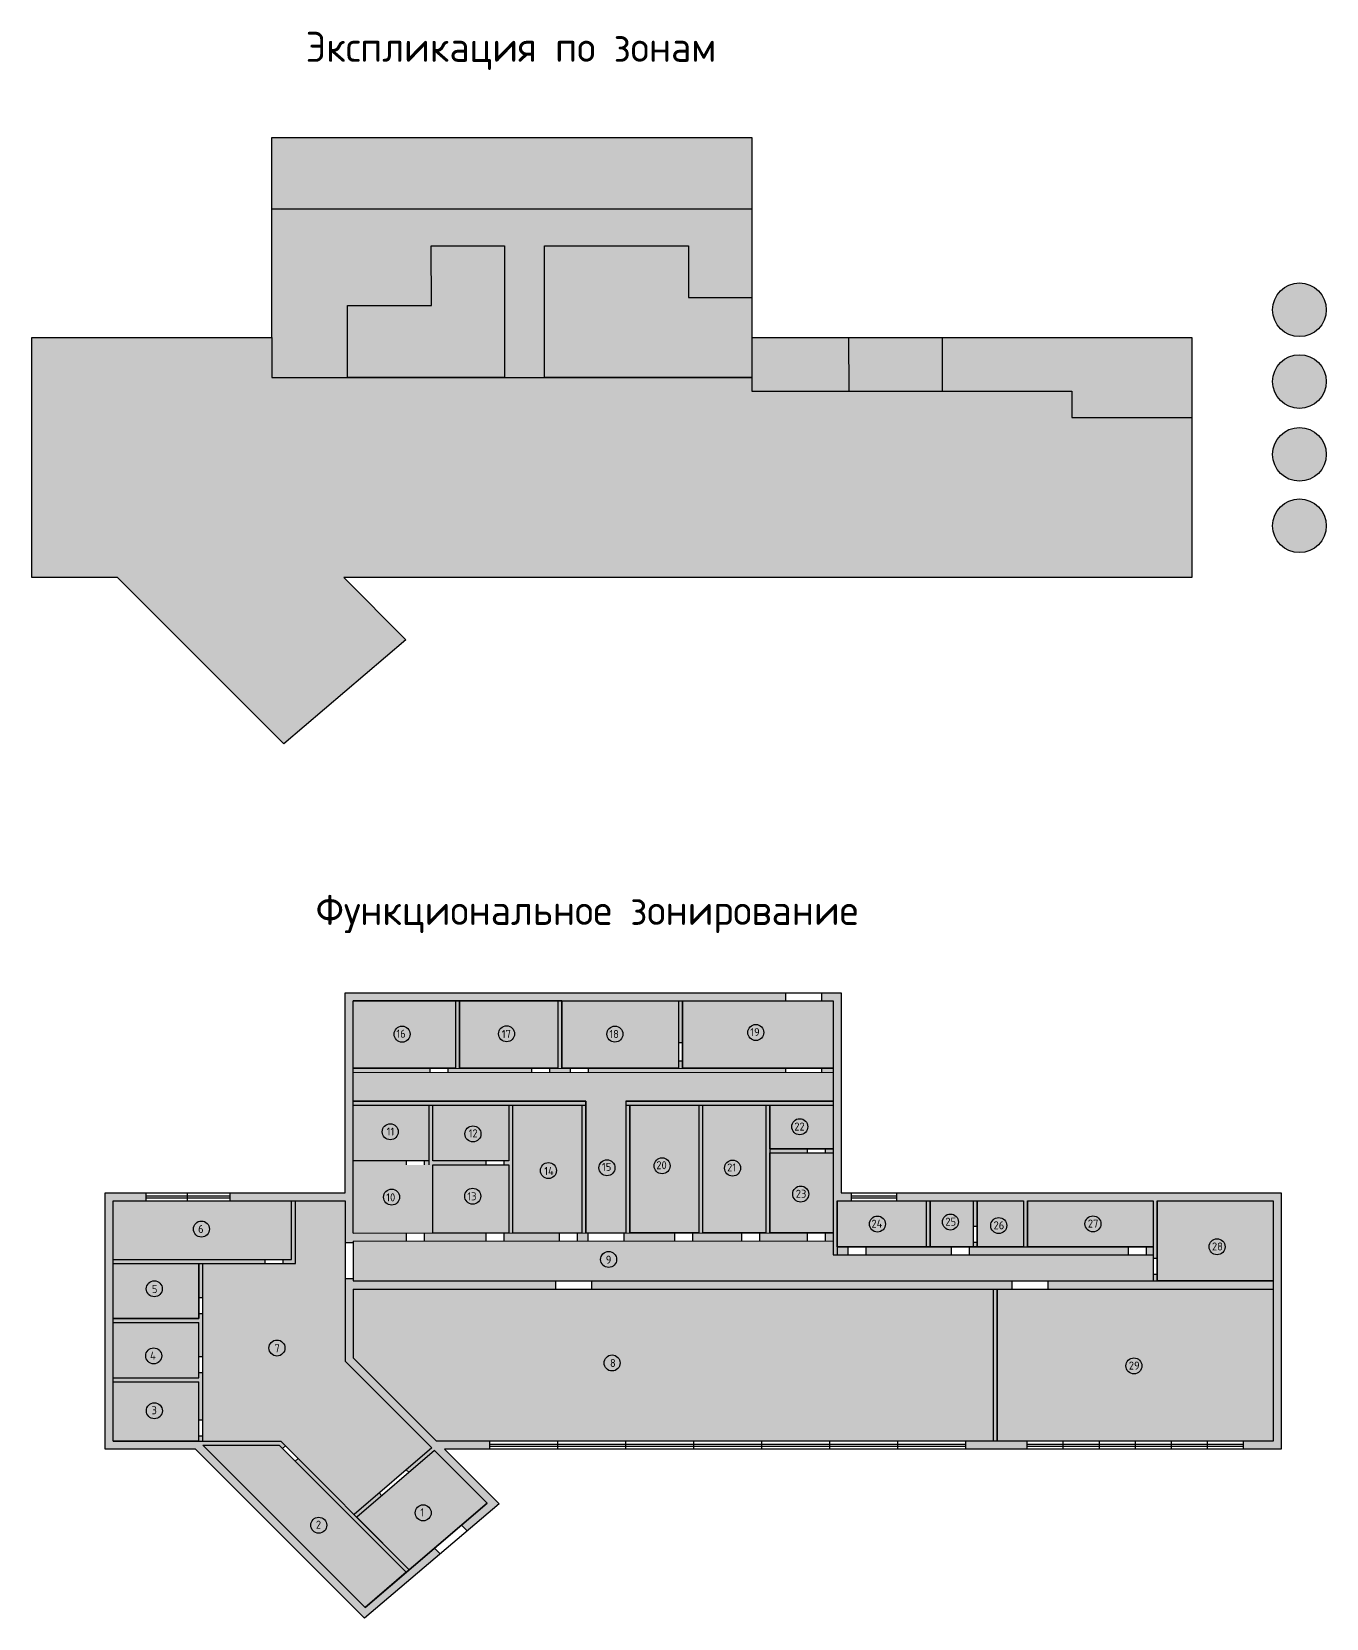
# Model space of a CAD drawing. Header units: millimetres. Extents: x 1 to 862718, y -200795 to 126771.
# Drawn here: x 597166 to 661886, y -22353 to 56956 of the extents above; entities that cross this region are included whole.
import ezdxf

# ---------------------------------------------------------------- set-up
doc = ezdxf.new("R2010")
doc.units = ezdxf.units.MM
doc.header["$MEASUREMENT"] = 0
doc.styles.get("Standard").update_dxf_attribs({"font": 'GOST Common.ttf'})

msp = doc.modelspace()

# ---------------------------------------------------------------- hatches: boundary and pattern name
at = {"true_color": 0xddbad0}
h = msp.add_hatch(color=254, dxfattribs=at)
h.dxf.hatch_style = 1
h.paths.add_polyline_path([(633165.5, 51669.5), (609165.5, 51669.5), (609165.5, 48103.5), (633166.1, 48107.2)])
at = {"true_color": 0xfecc66}
h = msp.add_hatch(color=31, dxfattribs=at)
h.dxf.hatch_style = 1
h.paths.add_polyline_path([(622798.3, 46251.1), (630005.9, 46251.1), (630006.3, 43677.5), (633166.7, 43677.5), (633166.1, 48107.2), (609165.5, 48103.5), (609165.5, 39665.5), (622799.4, 39665.5)])
h.paths.add_polyline_path([(620798, 39667.9), (612955, 39666.1), (612955, 43269.6), (617143.7, 43268.4), (617143.2, 46253.4), (620798, 46255.2)], flags=16)
at = {"true_color": 0xddbad0}
h = msp.add_hatch(color=254, dxfattribs=at)
h.dxf.hatch_style = 1
h.paths.add_polyline_path([(620798, 46255.2), (617143.4, 46253.4), (617143.4, 43269), (617143.7, 43268.4), (617143.7, 43269), (612955, 43269), (612955, 39666.1), (620798, 39667.9)])
h = msp.add_hatch(color=254, dxfattribs=at)
h.dxf.hatch_style = 1
h.paths.add_polyline_path([(622799.4, 39665.5), (633166.4, 39665.5), (633166.4, 43677.5), (630006.3, 43677.5), (630005.9, 46251.1), (622798.3, 46251.1)])
at = {"true_color": 0xd4e480}
h = msp.add_hatch(color=61, dxfattribs=at)
h.dxf.hatch_style = 1
h.paths.add_polyline_path([(661885.8, 43056, 1), (659202.2, 43056, 1)])
h = msp.add_hatch(color=61, dxfattribs=at)
h.dxf.hatch_style = 1
h.paths.add_polyline_path([(655165.5, 37675.5), (649165.5, 37675.5), (649165.5, 38983.2), (642874, 38983.2), (633167.1, 38983.2), (633167.1, 39665.5), (622799.4, 39663.9), (609165.4, 39665.5), (609165.4, 41669.5), (597165.5, 41669.5), (597165.5, 29669.5), (601449.8, 29669.5), (609765.4, 21353.9), (615871.2, 26561.8), (612763.5, 29669.5), (655165.5, 29669.5)])
at = {"true_color": 0xfecc66}
h = msp.add_hatch(color=31, dxfattribs=at)
h.dxf.hatch_style = 1
h.paths.add_polyline_path([(633167.1, 38983.2), (638025, 38983.2), (638024.6, 41673.9), (633167.1, 41673.2)])
at = {"true_color": 0x7aafdf}
h = msp.add_hatch(color=143, dxfattribs=at)
h.dxf.hatch_style = 1
h.paths.add_polyline_path([(642677.6, 41674.6), (638024.6, 41673.9), (638025, 38983.2), (642677.6, 38983.2)])
at = {"true_color": 0xfecc66}
h = msp.add_hatch(color=31, dxfattribs=at)
h.dxf.hatch_style = 1
h.paths.add_polyline_path([(649166.4, 38983.2), (649166.4, 37675.5), (655165.5, 37675.5), (655165.5, 41676.4), (642677.6, 41674.6), (642677.6, 38983.2)])
h = msp.add_hatch(color=31, dxfattribs=at)
h.dxf.hatch_style = 1
h.paths.add_polyline_path([(659202.2, 39468, 1), (661885.8, 39468, 1)])
at = {"true_color": 0xddbad0}
h = msp.add_hatch(color=254, dxfattribs=at)
h.dxf.hatch_style = 1
h.paths.add_polyline_path([(659202.2, 35829, 1), (661885.8, 35829, 1)])
at = {"true_color": 0x7aafdf}
h = msp.add_hatch(color=143, dxfattribs=at)
h.dxf.hatch_style = 1
h.paths.add_polyline_path([(661885.8, 32260, 1), (659202.2, 32260, 1)])
at = {"true_color": 0x636466}
h = msp.add_hatch(color=251, dxfattribs=at)
h.dxf.hatch_style = 1
h.paths.add_polyline_path([(659632, -1086.6), (640395, -1089.3), (640395, -1489.3), (659232, -1486.6), (659232, -13493.5), (657723.5, -13493.5), (657723.5, -13893.5), (659632, -13893.5)])
h.paths.add_polyline_path([(659232, -5493.5), (647972.5, -5493.5), (647972.5, -5893.5), (659232, -5893.5)], flags=17)
h.paths.add_polyline_path([(653432, -1487.5), (653232, -1487.5), (653232, -4357.5), (653432, -4357.5)], flags=17)
h.paths.add_polyline_path([(653232, -3780), (652883.5, -3780), (652883.5, -4180), (653232, -4180)], flags=17)
h.paths.add_polyline_path([(653432, -5157.5), (653232, -5157.5), (653232, -5493.5), (653432, -5493.5)], flags=17)
h.paths.add_polyline_path([(602863.5, -1093.5), (600832, -1093.5), (600832, -13893.5), (605350.6, -13893.5), (613810.3, -22353.2), (617578.4, -19139.3), (617294.6, -18855.6), (613831.9, -21809.1), (605716.3, -13693.5), (609529, -13693.5), (609706.2, -13870.8), (609847.7, -13729.3), (609611.8, -13493.5), (605516.3, -13493.5), (605516.3, -13493.5), (601232, -13493.5), (601232, -1493.5), (602863.5, -1493.5)])
h.paths.add_polyline_path([(613419.4, -17301.1), (610484.1, -14365.7), (610342.6, -14507.2), (615889.5, -20054), (616042.2, -19923.8)], flags=17)
h.paths.add_polyline_path([(617309.4, -13972.9), (617167.5, -13831.1), (615888.2, -14925.9), (616029.9, -15067.6)], flags=17)
h.paths.add_polyline_path([(614670.1, -16231), (614528.6, -16089.6), (613278.1, -17159.8), (613419.4, -17301.1)], flags=17)
h.paths.add_polyline_path([(617795.7, -13893.5), (620051, -13893.5), (620051, -13493.5), (617395.7, -13493.5), (613232, -9329.8), (613232, -5893.5), (623347.4, -5893.5), (623347.4, -5493.5), (613232, -5493.5), (613232, -5383.5), (612832, -5383.5), (612832, -9495.5), (619937.7, -16601.2), (618656.4, -17694.1), (618940.1, -17977.8), (620526.7, -16624.5)])
h.paths.add_polyline_path([(646172.5, -5493.5), (645189, -5493.5), (629455.6, -5493.5), (625147.4, -5493.5), (625147.4, -5893.5), (646172.5, -5893.5)])
h.paths.add_polyline_path([(645432, -5893.5), (645232, -5893.5), (645232, -13493.5), (645432, -13493.5)], flags=17)
h.paths.add_polyline_path([(646940.5, -1488.4), (646740.5, -1488.4), (646740.5, -3780), (646940.5, -3780)], flags=16)
h.paths.add_polyline_path([(637433.6, -1489.7), (637233.6, -1489.8), (637233.6, -4180), (637433.6, -4180)])
h.paths.add_polyline_path([(637971, -3780), (637433.6, -3780), (637433.6, -4180), (637971, -4180)])
h.paths.add_polyline_path([(646923.5, -13493.5), (643851, -13493.5), (643851, -13893.5), (646923.5, -13893.5)], flags=0)
h.paths.add_polyline_path([(605716.3, -7112.5), (605516.3, -7112.5), (605516.3, -7375), (601232, -7375), (601232, -7575), (605516.3, -7575), (605516.3, -9271.5), (605716.3, -9271.5)], flags=17)
h.paths.add_polyline_path([(605716.3, -10071.5), (605516.3, -10071.5), (605516.3, -10334), (601232, -10334), (601232, -10534), (605516.3, -10534), (605516.3, -12431), (605716.3, -12431)], flags=17)
h.paths.add_polyline_path([(605716.3, -4616), (605516.3, -4616), (605516.3, -6312.5), (605716.3, -6312.5)], flags=17)
h.paths.add_polyline_path([(608829, -4416), (601232, -4416), (601232, -4616), (605516.3, -4616), (605716.3, -4616), (608829, -4616)], flags=17)
h.paths.add_polyline_path([(610344.5, -1493.5), (610144.5, -1493.5), (610144.5, -4416), (609729, -4416), (609729, -4616), (610344.5, -4616)], flags=17)
h.paths.add_polyline_path([(605716.3, -13231), (605516.3, -13231), (605516.3, -13493.5), (605716.3, -13493.5)], flags=17)
h.paths.add_polyline_path([(619882.6, -3097.1), (617220.9, -3097.1), (616793.5, -3097.1), (616793.6, -3496.5), (619882.6, -3496)], flags=17)
h.paths.add_polyline_path([(623538, -3095.5), (621009.9, -3095.9), (621009.9, -3097.1), (620782.6, -3097.1), (620782.6, -3495.9), (623538.1, -3495.5)], flags=17)
h.paths.add_polyline_path([(624969, -3095.3), (624438, -3095.3), (624438.1, -3495.3), (624969.1, -3495.3)], flags=17)
h.paths.add_polyline_path([(624864, 3492), (613232, 3490.2), (613232, 3290.2), (617020.9, 3290.2), (624864, 3292)], flags=17)
h.paths.add_polyline_path([(624864, 3292), (624665, 3291.9), (624665, -3095.3), (624865, -3095.3)], flags=17)
h.paths.add_polyline_path([(627066.5, 3292.3), (626865.5, 3292.3), (626866.5, -3095), (627066.5, -3094.9)], flags=17)
h.paths.add_polyline_path([(637232.8, 3493.9), (626865.5, 3492.3), (626865.5, 3292.3), (627066.5, 3292.3), (637232.8, 3293.9)], flags=17)
h.paths.add_polyline_path([(630722.1, 3292.9), (630523, 3292.9), (630523, -3094.4), (630723, -3094.4)], flags=17)
h.paths.add_polyline_path([(634073, 3293.4), (633873, 3293.4), (633874, -3093.9), (634074, -3093.8)], flags=17)
h.paths.add_polyline_path([(635938.5, 1119), (634073.3, 1118.7), (634073.4, 918.6), (635938.6, 918.9)], flags=17)
h.paths.add_polyline_path([(637233.2, 1119.2), (636838.5, 1119.1), (636838.6, 919.1), (637233.2, 919.1)], flags=17)
h.paths.add_polyline_path([(637233.6, -3093.3), (636839.1, -3093.4), (636839.2, -3493.4), (637233.6, -3493.3)], flags=17)
h.paths.add_polyline_path([(635939.1, -3093.5), (633546.5, -3093.9), (633546.5, -3493.9), (635939.2, -3493.5)], flags=17)
h.paths.add_polyline_path([(632646.5, -3094.1), (630202.5, -3094.4), (630202.6, -3494.4), (632646.5, -3494.1)], flags=17)
h.paths.add_polyline_path([(629302.5, -3094.6), (626769, -3095), (626769.1, -3495), (629302.6, -3494.6)], flags=17)
h.paths.add_polyline_path([(617220.9, 306.4), (619882, 306.4), (619882, 506.4), (617220.9, 506.4), (617220.9, 3290.2), (617020.9, 3290.2), (617020.9, 506.4), (617020.9, 306.4), (617020.9, -3096.5), (617220.9, -3096.5)], flags=17)
h.paths.add_polyline_path([(621209.9, 3291.1), (621009.9, 3291.1), (621009.9, 506.4), (620782, 506.4), (620782, 306.4), (621009.9, 306.4), (621009.9, -3095.9), (621209.9, -3095.8)], flags=17)
h.paths.add_polyline_path([(617020.9, 506.4), (616792.9, 506.4), (616793, 306.4), (617020.9, 306.4)], flags=17)
h.paths.add_polyline_path([(615892.9, 506.4), (613231.9, 506.4), (613231.9, 306.4), (615893, 306.4)], flags=17)
h.paths.add_polyline_path([(617066, 5137.7), (613232, 5137.2), (613232, 4937.2), (617066, 4937.8)], flags=17)
h.paths.add_polyline_path([(622153, 5138.4), (617966, 5137.8), (617966, 4937.9), (622153, 4938.6)], flags=17)
h.paths.add_polyline_path([(618550.8, 8506.5), (618350.8, 8506.5), (618351.2, 5137.9), (618551.2, 5137.9)], flags=17)
h.paths.add_polyline_path([(624087, 5138.7), (623053, 5138.6), (623053, 4938.7), (624087, 4938.9)], flags=17)
h.paths.add_polyline_path([(623669.5, 8506.5), (623469.5, 8506.5), (623470, 5138.6), (623670, 5138.7)], flags=17)
h.paths.add_polyline_path([(634870.6, 5140.2), (624987, 5138.8), (624987, 4939), (634870.6, 4940.6)], flags=17)
h.paths.add_polyline_path([(637232.5, 5140.6), (636670.6, 5140.5), (636670.6, 4940.8), (637232.6, 4940.9)], flags=17)
h.paths.add_polyline_path([(629706.4, 5520.6), (629506.4, 5520.6), (629506.5, 5139.5), (629706.5, 5139.5)], flags=17)
h.paths.add_polyline_path([(629706, 8506.5), (629506, 8506.5), (629506.3, 6420.6), (629706.3, 6420.6)], flags=17)
h.paths.add_polyline_path([(621234, -9995.7), (621914, -9995.7), (621914, -9113.9), (621234, -9113.9)], flags=25)
h.paths.add_polyline_path([(624268.5, -5002.7), (624748.5, -5002.7), (624748.5, -4120.9), (624268.5, -4120.9)], flags=9)
h.paths.add_polyline_path([(609160.2, -9276.2), (609640.2, -9276.2), (609640.2, -8394.4), (609160.2, -8394.4)], flags=25)
h.paths.add_polyline_path([(605342.5, -3314.2), (605822.5, -3314.2), (605822.5, -2432.4), (605342.5, -2432.4)], flags=25)
h.paths.add_polyline_path([(603035, -6314.7), (603515, -6314.7), (603515, -5432.9), (603035, -5432.9)], flags=25)
h.paths.add_polyline_path([(603015.5, -12376.2), (603495.5, -12376.2), (603495.5, -11494.4), (603015.5, -11494.4)], flags=24)
h.paths.add_polyline_path([(602964, -9419.7), (603484, -9419.7), (603484, -8537.9), (602964, -8537.9)], flags=25)
h.paths.add_polyline_path([(616456, -17476.7), (616856, -17476.7), (616856, -16594.9), (616456, -16594.9)], flags=25)
h.paths.add_polyline_path([(611232.5, -18095.7), (611712.5, -18095.7), (611712.5, -17213.9), (611232.5, -17213.9)], flags=24)
h.paths.add_polyline_path([(636670, 8906.5), (636670.1, 8506.5), (637232, 8506.5), (637233.6, -1489.8), (637433.6, -1489.7), (638137.8, -1489.6), (638137.8, -1089.6), (637633.5, -1089.7), (637631.9, 8906.5)])
h.paths.add_polyline_path([(634870.1, 8506.5), (634870, 8906.5), (612832.1, 8906.5), (612830.7, -1093.5), (607068, -1093.5), (607068, -1493.5), (612832, -1493.5), (612832, -3583.5), (613232, -3583.5), (613232, -3497.1), (615893.6, -3496.7), (615893.5, -3097.1), (613231.9, -3097.1), (613231.9, 306.4), (613232, 8506.5)])
h.paths.add_polyline_path([(644027.5, -3780), (644027.5, -4180), (651983.5, -4180), (651983.5, -3780)])
h.paths.add_polyline_path([(643127.5, -4180), (643127.5, -3780), (638871, -3780), (638871, -4180)])
h = msp.add_hatch(color=251, dxfattribs=at)
h.dxf.hatch_style = 1
h.paths.add_polyline_path([(636670, 8906.5), (636670, 8506.5), (637232, 8506.5), (637233.6, -1489.8), (638137.8, -1489.6), (638137.8, -1089.6), (637633.5, -1089.7), (637631.9, 8906.5)])
at = {"true_color": 0xc7c8ca}
h = msp.add_hatch(color=9, dxfattribs=at)
h.dxf.hatch_style = 1
h.paths.add_polyline_path([(618351.2, 5137.9), (618350.8, 8506.5), (613232, 8506.5), (613232, 5137.2)])
at = {"true_color": 0xa3ed78}
h = msp.add_hatch(color=81, dxfattribs=at)
h.dxf.hatch_style = 1
h.paths.add_polyline_path([(618550.8, 8506.5), (618551.2, 5137.9), (623470, 5138.6), (623469.5, 8506.5)])
at = {"true_color": 0xd0daf0}
h = msp.add_hatch(color=254, dxfattribs=at)
h.dxf.hatch_style = 1
h.paths.add_polyline_path([(629506, 8506.5), (623669.5, 8506.5), (623670, 5138.7), (629506.5, 5139.5)])
at = {"true_color": 0x7eedb1}
h = msp.add_hatch(color=111, dxfattribs=at)
h.dxf.hatch_style = 1
h.paths.add_polyline_path([(637232.5, 5140.6), (637232, 8506.5), (629706, 8506.5), (629706.5, 5139.5)])
at = {"true_color": 0xd7ebd2}
h = msp.add_hatch(color=254, dxfattribs=at)
h.dxf.hatch_style = 1
h.paths.add_polyline_path([(626865.5, 3492.3), (637232.8, 3493.9), (637232.6, 4940.9), (613231.5, 4937.2), (613232, 3490.2), (624864, 3492), (624864, 3492), (624865, -3095.3), (626866.5, -3095)])
at = {"true_color": 0xd19cc7}
h = msp.add_hatch(color=9, dxfattribs=at)
h.dxf.hatch_style = 1
h.paths.add_polyline_path([(613231.9, 506.4), (617020.9, 506.4), (617020.9, 3290.2), (613231.9, 3290.2)])
at = {"true_color": 0xf27172}
h = msp.add_hatch(color=11, dxfattribs=at)
h.dxf.hatch_style = 1
h.paths.add_polyline_path([(617220.9, 506.4), (621009.9, 506.4), (621009.9, 3290.2), (617220.9, 3290.2)])
at = {"true_color": 0xfecc66}
h = msp.add_hatch(color=31, dxfattribs=at)
h.dxf.hatch_style = 1
h.paths.add_polyline_path([(624664, 3290.2), (621209.9, 3290.2), (621209.9, -3095.8), (624438, -3095.3), (624438, -3095.3), (624665, -3095.3)])
at = {"true_color": 0x939598}
h = msp.add_hatch(color=252, dxfattribs=at)
h.dxf.hatch_style = 1
h.paths.add_polyline_path([(630523, 3292.9), (627066.5, 3292.3), (627066.5, -3093.3), (627293.5, -3093.3), (630523, -3093.3)])
at = {"true_color": 0xdcdc65}
h = msp.add_hatch(color=53, dxfattribs=at)
h.dxf.hatch_style = 1
h.paths.add_polyline_path([(633873, 3293.4), (630722.1, 3292.9), (630723, -3094.4), (633874, -3093.9)])
at = {"true_color": 0xf1d5f1}
h = msp.add_hatch(color=254, dxfattribs=at)
h.dxf.hatch_style = 1
h.paths.add_polyline_path([(637233.2, 1119.2), (637232.8, 3293.9), (634073, 3293.4), (634073.3, 1118.7)])
at = {"true_color": 0x8c84fb}
h = msp.add_hatch(color=171, dxfattribs=at)
h.dxf.hatch_style = 1
h.paths.add_polyline_path([(637233.2, 919.1), (634073.4, 918.6), (634074, -3093.8), (637233.6, -3093.3), (637233.6, -1489.8)])
at = {"true_color": 0x9898cc}
h = msp.add_hatch(color=253, dxfattribs=at)
h.dxf.hatch_style = 1
h.paths.add_polyline_path([(613231.9, -3097.1), (617020.9, -3097.1), (617020.9, 306.4), (613231.9, 306.4)])
at = {"true_color": 0xf7f281}
h = msp.add_hatch(color=51, dxfattribs=at)
h.dxf.hatch_style = 1
h.paths.add_polyline_path([(617220.9, -3097.1), (621009.9, -3097.1), (621009.9, 306.4), (617220.9, 306.4)])
at = {"true_color": 0xeaddd7}
h = msp.add_hatch(color=254, dxfattribs=at)
h.dxf.hatch_style = 1
h.paths.add_polyline_path([(610144.5, -1493.5), (601232, -1493.5), (601232, -4416), (610144.5, -4416)])
at = {"true_color": 0xffdebe}
h = msp.add_hatch(color=254, dxfattribs=at)
h.dxf.hatch_style = 1
h.paths.add_polyline_path([(612832, -1493.5), (610344.5, -1493.5), (610344.5, -4616), (605716.3, -4616), (605716.3, -13493.5), (609611.8, -13493.5), (613278.1, -17159.8), (617167.5, -13831.1), (612832, -9495.5)])
at = {"true_color": 0x93e085}
h = msp.add_hatch(color=81, dxfattribs=at)
h.dxf.hatch_style = 1
h.paths.add_polyline_path([(637433.6, -1489.8), (646740.5, -1489.8), (646740.5, -1488.4), (637433.6, -1489.7)])
at = {"true_color": 0xadf0d9}
h = msp.add_hatch(color=254, dxfattribs=at)
h.dxf.hatch_style = 1
h.paths.add_polyline_path([(641887, -1489.8), (637433.6, -1489.8), (637433.6, -3780), (641887, -3780)])
at = {"true_color": 0x636466}
h = msp.add_hatch(color=251, dxfattribs=at)
h.dxf.hatch_style = 1
h.paths.add_polyline_path([(642087, -1489.8), (641887, -1489.8), (641887, -3780), (642087, -3780)])
h.paths.add_polyline_path([(644225.5, -2760), (644425.5, -2760), (644425.5, -1489.8), (644225.5, -1489.8)])
h.paths.add_polyline_path([(644425.5, -3560), (644225.5, -3560), (644225.5, -3780), (644425.5, -3780)])
at = {"true_color": 0xd2f273}
h = msp.add_hatch(color=61, dxfattribs=at)
h.dxf.hatch_style = 1
h.paths.add_polyline_path([(644225.5, -1489.8), (642087, -1489.8), (642087, -3780), (644225.5, -3780)])
at = {"true_color": 0xb1c6d3}
h = msp.add_hatch(color=9, dxfattribs=at)
h.dxf.hatch_style = 1
h.paths.add_polyline_path([(646740.5, -1489.8), (644425.5, -1489.8), (644425.5, -3780), (646740.5, -3780)])
at = {"true_color": 0xafd9aa}
h = msp.add_hatch(color=9, dxfattribs=at)
h.dxf.hatch_style = 1
h.paths.add_polyline_path([(653232, -1487.5), (646940.5, -1488.4), (646940.5, -3780), (653232, -3780)])
at = {"true_color": 0xd2dbc2}
h = msp.add_hatch(color=254, dxfattribs=at)
h.dxf.hatch_style = 1
h.paths.add_polyline_path([(659232, -1486.6), (653432, -1487.5), (653432, -5493.5), (659232, -5493.5)])
at = {"true_color": 0x5ceb92}
h = msp.add_hatch(color=113, dxfattribs=at)
h.dxf.hatch_style = 1
h.paths.add_polyline_path([(624665, -3095.3), (621209.9, -3095.3), (621209.9, -3095.8)])
at = {"true_color": 0xadddf7}
h = msp.add_hatch(color=141, dxfattribs=at)
h.dxf.hatch_style = 1
h.paths.add_polyline_path([(653232, -4180), (637233.6, -4180), (637233.6, -3493.3), (613232, -3497.1), (613232, -5493.5), (629455.6, -5493.5), (645189, -5493.5), (653232, -5493.5)])
at = {"true_color": 0xb2d7d2}
h = msp.add_hatch(color=9, dxfattribs=at)
h.dxf.hatch_style = 1
h.paths.add_polyline_path([(605516.3, -4616), (601232, -4616), (601232, -7375), (605516.3, -7375)])
at = {"true_color": 0xe5a57b}
h = msp.add_hatch(color=21, dxfattribs=at)
h.dxf.hatch_style = 1
h.paths.add_polyline_path([(645232, -5893.5), (613232, -5893.5), (613232, -9329.8), (617395.7, -13493.5), (645232, -13493.5)])
at = {"true_color": 0xffc7c9}
h = msp.add_hatch(color=254, dxfattribs=at)
h.dxf.hatch_style = 1
h.paths.add_polyline_path([(659232, -5893.5), (645432, -5893.5), (645432, -13493.5), (659232, -13493.5)])
at = {"true_color": 0x6d9759}
h = msp.add_hatch(color=75, dxfattribs=at)
h.dxf.hatch_style = 1
h.paths.add_polyline_path([(605516.3, -7575), (601232, -7575), (601232, -10334), (605516.3, -10334)])
at = {"true_color": 0x898f9f}
h = msp.add_hatch(color=252, dxfattribs=at)
h.dxf.hatch_style = 1
h.paths.add_polyline_path([(605516.3, -10534), (601232, -10534), (601232, -13493.5), (605516.3, -13493.5)])
at = {"true_color": 0xb2b592}
h = msp.add_hatch(color=253, dxfattribs=at)
h.dxf.hatch_style = 1
h.paths.add_polyline_path([(609529, -13693.5), (605716.3, -13693.5), (613831.9, -21809.1), (615889.5, -20054)])
at = {"true_color": 0xe7edc8}
h = msp.add_hatch(color=254, dxfattribs=at)
h.dxf.hatch_style = 1
h.paths.add_polyline_path([(619937.7, -16601.2), (617309.4, -13972.9), (613419.4, -17301.1), (616042.2, -19923.8)])
at = {"true_color": 0x636466}
h = msp.add_hatch(dxfattribs=at)
h.set_pattern_fill('ANSI31', color=251)
h.set_pattern_definition([(45, (0, 0), (-0.088388347648, 0.088388347648), [])])
h.paths.add_polyline_path([(646923.5, -13493.5), (643851, -13493.5), (643851, -13893.5), (646923.5, -13893.5)])

# ---------------------------------------------------------------- linework, layer by layer
at = {"color": 18, "true_color": 0x000000}
for p, q in [((609165.5, 48103.5), (633166.1, 48107.2)), ((609164.2, 41669.5), (609164.2, 39665.5)), ((638025, 38983.2), (638024.6, 41673.9)), ((642677.6, 41673.9), (642677.6, 38983.2)), ((609165.5, 39665.5), (633167.1, 39665.5)), ((633167.1, 39665.5), (633167.1, 38983.2)), ((633167.1, 38983.2), (649165.5, 38983.2)), ((649166.4, 38983.2), (649166.4, 37675.5)), ((649166.4, 37675.5), (655165.5, 37675.5)), ((634870.1, 8506.5), (634870, 8906.5)), ((636670.1, 8506.5), (636670, 8906.5)), ((623669.5, 8506.5), (613232, 8507.9)), ((618350.8, 8507.2), (618351.2, 5139.1)), ((618550.8, 8507.2), (618551.2, 5139.2)), ((623469.5, 8506.5), (623470, 5138.4)), ((623669.5, 8506.5), (623670, 5138.5)), ((629506, 8506.5), (629506.5, 5139.3)), ((629706, 8506.5), (629706.5, 5139.3)), ((629506.3, 6420.6), (629706.3, 6420.6)), ((613231.5, 4937.2), (637232.6, 4940.9)), ((613231.6, 5137.2), (637232.5, 5140.6)), ((617066, 5137.7), (617066, 4937.8)), ((617966, 5137.8), (617966, 4937.9)), ((622153, 5138.3), (622153, 4938.6)), ((623053, 5138.4), (623053, 4938.7)), ((624087, 5138.7), (624087, 4938.9)), ((624987, 5138.8), (624987, 4939)), ((629506.4, 5520.6), (629706.4, 5520.6)), ((634870.6, 4940.6), (634870.6, 5140.2)), ((636670.6, 4940.8), (636670.6, 5140.5)), ((613232, 3490.2), (624864, 3492)), ((613232, 3290.2), (624864, 3292)), ((624664, 3288.4), (624665, -3095.3)), ((624864, 3492), (624865, -3095.3)), ((626865.5, 3492.3), (637232.8, 3493.9)), ((626865.5, 3492.3), (626866.5, -3095)), ((626865.5, 3292.3), (637232.8, 3293.9)), ((627066.5, 3293.9), (627066.5, -3093.3)), ((630723, -3093.3), (630722.1, 3292.7)), ((633873, 3305.9), (633874, -3081.9)), ((634073, 3305.9), (634074, -3081.8)), ((634073.4, 1118.7), (637233.2, 1119.2)), ((634073.4, 918.6), (637233.3, 919.1)), ((635938.5, 1119), (635938.6, 918.9)), ((636838.5, 1119.1), (636838.6, 919.1)), ((615892.9, 506.4), (615893, 306.4)), ((616792.9, 506.4), (616793, 306.4)), ((617020.9, 506.4), (617020.9, 306.4)), ((619882, 306.4), (619882, 506.4)), ((620782, 306.4), (620782, 506.4)), ((602863.5, -1093.5), (602863.5, -1493.5)), ((604955, -1493.5), (604955, -1093.5)), ((607068, -1093.5), (607068, -1493.5)), ((610144.5, -4416), (610144.5, -1493.5)), ((610344.5, -4616), (610344.5, -1493.5)), ((612832, -1493.5), (612832, -9495.5)), ((637233.6, -1489.8), (637233.6, -4180)), ((637433.6, -1489.8), (637433.6, -4180)), ((638137.8, -1089.6), (638137.8, -1481.5)), ((640395, -1089.3), (640395, -1481.5)), ((641887, -1489.8), (641887, -3780)), ((642087, -1489.8), (642087, -3780)), ((644225.5, -1489.8), (644225.5, -3780)), ((644425.5, -1489.8), (644425.5, -3780)), ((646740.5, -1493.5), (646740.5, -3780)), ((646940.5, -1493.5), (646940.5, -3780)), ((653232, -1493.5), (653232, -5493.5)), ((653432, -1493.5), (653432, -5493.5)), ((613231.9, -3097.1), (637233.6, -3093.3)), ((615893.5, -3096.7), (615893.6, -3496.7)), ((616793.5, -3096.5), (616793.6, -3496.5)), ((619882.6, -3496), (619882.6, -3096)), ((620782.6, -3495.9), (620782.6, -3095.9)), ((623538, -3095.4), (623538.1, -3495.5)), ((624438, -3095.3), (624438.1, -3495.3)), ((624969, -3095.3), (624969.1, -3495.3)), ((626769, -3095), (626769.1, -3495)), ((627066.5, -3093.3), (627293.5, -3093.3)), ((629302.5, -3093.3), (629302.6, -3494.9)), ((630202.5, -3093.2), (630202.6, -3494.8)), ((632646.5, -3094.1), (632646.5, -3494.1)), ((633546.5, -3093.9), (633546.5, -3493.9)), ((635939.1, -3093.5), (635939.2, -3493.6)), ((636839.1, -3093.4), (636839.2, -3493.4)), ((644225.5, -2760), (644425.5, -2760)), ((613232, -3583.5), (612832, -3583.5)), ((613232, -3497.1), (637233.6, -3493.3)), ((613232, -3497.1), (613232, -5493.5)), ((637433.6, -3780), (653232, -3780)), ((637971, -3780), (637971, -4180)), ((638871, -3780), (638871, -4180)), ((643127.5, -3780), (643127.5, -4180)), ((644027.5, -3780), (644027.5, -4180)), ((644225.5, -3560), (644425.5, -3560)), ((651983.5, -3780), (651983.5, -4180)), ((652883.5, -3780), (652883.5, -4180)), ((601232, -4416), (610144.5, -4416)), ((601232, -4616), (610344.5, -4616)), ((605516.3, -7375), (605516.3, -4616)), ((605716.3, -13493.5), (605716.3, -4616)), ((608829, -4616), (608829, -4416)), ((609729, -4616), (609729, -4416)), ((637233.6, -4180), (653232, -4180)), ((653232, -4357.5), (653432, -4357.5)), ((613232, -5383.5), (612832, -5383.5)), ((613232, -5493.5), (629455.6, -5493.5)), ((623347.4, -5493.5), (623347.4, -5893.5)), ((625147.4, -5493.5), (625147.4, -5893.5)), ((629455.6, -5493.5), (645189, -5493.5)), ((645189, -5493.5), (659232, -5493.5)), ((646172.5, -5493.5), (646172.5, -5893.5)), ((647972.5, -5493.5), (647972.5, -5893.5)), ((653232, -5157.5), (653432, -5157.5)), ((653232, -5293.5), (653233.5, -5293.5)), ((653232, -5493.5), (653233.6, -5493.5)), ((653232, -5493.5), (653233.6, -5493.5)), ((605516.3, -6312.5), (605716.3, -6312.5)), ((613232, -5893.5), (659232, -5893.5)), ((613232, -5893.5), (613232, -9329.8)), ((645232, -5893.5), (645232, -13493.5)), ((645432, -5893.5), (645432, -13493.5)), ((605516.3, -7112.5), (605716.3, -7112.5)), ((601232, -7375), (605516.3, -7375)), ((601232, -7575), (605516.3, -7575)), ((605516.3, -10334), (605516.3, -7575)), ((605516.3, -9271.5), (605716.3, -9271.5)), ((617167.5, -13831.1), (612832, -9495.5)), ((617395.7, -13493.5), (613232, -9329.8)), ((605516.3, -10071.5), (605716.3, -10071.5)), ((601232, -10334), (605516.3, -10334)), ((601232, -10534), (605516.3, -10534)), ((605516.3, -13493.5), (605516.3, -10534)), ((605516.3, -12431), (605716.3, -12431)), ((605516.3, -13231), (605716.3, -13231)), ((601232, -13493.5), (605516.3, -13493.5)), ((605516.3, -13493.5), (609611.8, -13493.5)), ((605516.3, -13493.5), (605716.3, -13493.5)), ((605716.3, -13693.5), (613831.9, -21809.1)), ((605716.3, -13693.5), (609529, -13693.5)), ((605716.3, -13693.5), (613831.9, -21809.1)), ((609529, -13693.5), (615889.5, -20054)), ((609611.8, -13493.5), (616042.2, -19923.8)), ((609706.2, -13870.8), (609847.7, -13729.3)), ((617167.5, -13831.1), (613278.1, -17159.8)), ((617309.4, -13972.9), (613419.4, -17301.1)), ((620051, -13493.5), (620051, -13893.5)), ((623451, -13493.5), (623451, -13893.5)), ((626851, -13493.5), (626851, -13893.5)), ((630251, -13493.5), (630251, -13893.5)), ((633651, -13493.5), (633651, -13893.5)), ((637051, -13493.5), (637051, -13893.5)), ((640451, -13493.5), (640451, -13893.5)), ((642196.8, -13491), (642196.8, -13493.5)), ((643851, -13493.5), (643851, -13893.5)), ((644454, -13491), (644454, -13493.5)), ((646147.8, -13893.5), (646147.8, -13894.5)), ((646923.5, -13493.5), (646923.5, -13893.5)), ((648723.5, -13493.5), (648723.5, -13893.5)), ((650523.5, -13493.5), (650523.5, -13893.5)), ((652323.5, -13493.5), (652323.5, -13893.5)), ((654123.5, -13493.5), (654123.5, -13893.5)), ((655923.5, -13493.5), (655923.5, -13893.5)), ((657723.5, -13493.5), (657723.5, -13893.5)), ((610342.6, -14507.2), (610484.1, -14365.7)), ((615888.4, -14926.1), (616029.9, -15067.6)), ((619937.7, -16601.2), (613831.9, -21809.1)), ((613831.9, -21809.1), (619937.7, -16601.2)), ((614528.6, -16089.6), (614670.1, -16231)), ((618656.4, -17694.1), (618940.1, -17977.8)), ((617294.6, -18855.6), (617578.4, -19139.3))]:
    msp.add_line(p, q, dxfattribs=at)
at = {"color": 152, "true_color": 0x2776bb}
for p, q in [((602863.5, -1243.5), (607068, -1243.5)), ((602863.5, -1343.5), (607068, -1343.5)), ((638137.8, -1231.5), (640395, -1231.5)), ((638137.8, -1331.5), (640395, -1331.5)), ((620051, -13643.5), (643851, -13643.5)), ((620051, -13743.5), (643851, -13743.5)), ((646923.5, -13644.5), (657723.5, -13644.5)), ((646923.5, -13744.5), (657723.5, -13744.5))]:
    msp.add_line(p, q, dxfattribs=at)
at = {"color": 18, "true_color": 0x000000}
for points in [[(612763.5, 29669.5), (615871.2, 26561.8), (609765.4, 21353.9), (601449.8, 29669.5), (597165.5, 29669.5), (597165.5, 41669.5), (609164.2, 41669.5), (609165.5, 51669.5), (633165.5, 51669.5), (633167.1, 41673.2), (655165.5, 41676.4), (655165.5, 29669.5), (612763.5, 29669.5)], [(612955, 39666.7), (612955, 43269.6), (617143.7, 43268.4), (617143.2, 46253.4), (620798, 46255.2), (620798, 39667.9), (612955, 39666.1)], [(633166.4, 43677.5), (633166.4, 39665.5), (622799.4, 39663.9), (622798.3, 46251.1), (630005.9, 46251.1), (630006.3, 43677.5), (633166.4, 43677.5)], [(613231.9, -3097.1), (613232, 8506.5), (637232, 8506.5), (637233.6, -1489.8)], [(626866.5, -3095), (624865, -3095.3), (624864, 3492), (613232, 3490.2), (613231.5, 4937.2), (637232.6, 4940.9), (637232.8, 3493.9), (626865.5, 3492.3), (626866.5, -3095)], [(621209.9, -3095.3), (621209.9, 3290.2), (624665, 3290.2), (624665, -3095.3), (624438, -3095.3)], [(630523, 3293.9), (630523, -3093.3)], [(605516.3, -13493.5), (601232, -13493.5), (601232, -1493.5), (612832, -1493.5)], [(659232, -1486.6), (659232, -13493.5), (617395.7, -13493.5)], [(605516.3, -13493.5), (605516.3, -13493.5), (601232, -13493.5)], [(619937.7, -16601.2), (619937.7, -16601.2), (613831.9, -21809.1), (605716.3, -13693.5)], [(605716.3, -13693.5), (609529, -13693.5), (615889.5, -20054), (613831.9, -21809.1), (605716.3, -13693.5)], [(616042.2, -19923.8), (619937.7, -16601.2), (617309.4, -13972.9), (613419.4, -17301.1), (616042.2, -19923.8)]]:
    msp.add_lwpolyline(points, dxfattribs=at)
for points in [[(617795.7, -13893.5), (620526.7, -16624.5), (613810.3, -22353.2), (605350.6, -13893.5), (600832, -13893.5), (600832, -1093.5), (612830.7, -1093.5), (612832.1, 8906.5), (637631.9, 8906.5), (637633.5, -1089.7), (659632, -1086.6), (659632, -13893.5)], [(613232, 8507.9), (618351.2, 8507.9), (618351.2, 5139.1), (613232, 5139.1)], [(618550.8, 8507.2), (623470, 8507.2), (623470, 5138.4), (618550.8, 5138.4)], [(623669.5, 8506.5), (629506.5, 8506.5), (629506.5, 5139.3), (623669.5, 5139.3)], [(629706, 8506.5), (637232.5, 8506.5), (637232.5, 5140.6), (629706, 5140.6)], [(613231.9, 3290.2), (617020.9, 3290.2), (617020.9, 506.4), (613231.9, 506.4)], [(617220.9, 3290.2), (621009.9, 3290.2), (621009.9, 506.4), (617220.9, 506.4)], [(621209.9, 3290.2), (624665, 3290.2), (624665, -3095.3), (621209.9, -3095.3)], [(621209.9, 3290.2), (624665, 3290.2), (624665, -3095.3), (621209.9, -3095.3)], [(627066.5, 3293.9), (630523, 3293.9), (630523, -3093.3), (627066.5, -3093.3)], [(630722.1, 3292.7), (633874, 3292.7), (633874, -3081.9), (630722.1, -3081.9)], [(634073, 3293.4), (637233.2, 3293.4), (637233.2, 1119.2), (634073, 1119.2)], [(634073.4, 918.6), (637233.6, 918.6), (637233.6, -3093.3), (634073.4, -3093.3)], [(617220.9, 306.4), (621009.9, 306.4), (621009.9, -3097.1), (617220.9, -3097.1)], [(637433.6, -1489.8), (646740.5, -1489.8), (646740.5, -3780), (637433.6, -3780)], [(637433.6, -1489.8), (641887, -1489.8), (641887, -3780), (637433.6, -3780)], [(642087, -1489.8), (644225.5, -1489.8), (644225.5, -3780), (642087, -3780)], [(644425.5, -1489.8), (646740.5, -1489.8), (646740.5, -3780), (644425.5, -3780)], [(646940.5, -1493.5), (653232, -1493.5), (653232, -3780), (646940.5, -3780)], [(653432, -1493.5), (659232, -1493.5), (659232, -5493.5), (653432, -5493.5)], [(601232, -4616), (605516.3, -4616), (605516.3, -7375), (601232, -7375)], [(645432, -5893.5), (659232, -5893.5), (659232, -13493.5), (645432, -13493.5)]]:
    msp.add_lwpolyline(points, close=True, dxfattribs=at)
for centre, radius in [((660544, 43056), 1341.8), ((660544, 39468), 1341.8), ((660544, 35829), 1341.8), ((660544, 32260), 1341.8), ((615680, 6845.6), 400), ((620907.5, 6863.6), 400), ((626321.4, 6848.6), 400), ((633365.9, 6928.6), 400), ((635563.4, 2219.6), 400), ((615091.9, 1966.1), 400), ((619225, 1859), 400), ((622996.9, 27.5), 400), ((625925.4, 166.1), 400), ((628679.4, 264.1), 400), ((632203.4, 151.6), 400), ((635609.4, -1146.4), 400), ((615157.9, -1299.9), 400), ((619211.9, -1253.4), 400), ((639445.9, -2645.4), 400), ((643096.3, -2544.4), 400), ((645508.9, -2723.4), 400), ((650221.9, -2636.9), 400), ((605648.4, -2895.9), 400), ((656425.4, -3782.9), 400), ((626008.4, -4416.9), 400), ((603293.9, -5884.4), 400), ((609426.9, -8842.9), 400), ((603263.4, -9234.9), 400), ((626179.4, -9592.4), 400), ((652271, -9736), 400), ((603295.9, -11981.9), 400), ((611512.9, -17701.4), 400), ((616736.4, -17082.4), 400)]:
    msp.add_circle(centre, radius, dxfattribs=at)

# ---------------------------------------------------------------- texts
at = {"char_height": 1500, "attachment_point": 1}
for s, width, insert in [('Экспликация по зонам', 21480.5, (610861.5, 56951)), ('{\\fGOST Common|b0|i0|c204|p34;Функциональное зонирование}', 27894, (611361.5, 13804.5))]:
    msp.add_mtext_dynamic_manual_height_columns(s, width=width, gutter_width=1, heights=[0], dxfattribs=dict(at, insert=insert))
at = {"color": 18, "true_color": 0x000000, "char_height": 400, "attachment_point": 1}
for s, width, insert in [('19', 500, (633087.5, 7144)), ('16', 500, (615393.6, 7069)), ('17', 500, (620666.1, 7052)), ('18', 500, (626041, 7050.5)), ('22', 500, (635289, 2427.5)), ('11', 500, (614908.5, 2177.5)), ('12', 500, (619008.6, 2088.4)), ('14', 500, (622787.5, 205.9)), ('15', 500, (625673.5, 409.5)), ('20', 500, (628390, 495)), ('21', 500, (631928, 380.5)), ('10', 500, (614888, -1112.5)), ('13', 500, (618944.5, -1059.5)), ('23', 500, (635363, -931.5)), ('25', 500, (642839.9, -2329.5)), ('6', 400, (605482.5, -2693)), ('24', 500, (639146, -2430.5)), ('2{\\fGOST Common|b0|i0|c238|p34;6}', 500, (645252.5, -2508.5)), ('27', 500, (649965.5, -2422)), ('28', 500, (656169, -3568)), ('9', 500, (625865, -4227.5)), ('5', 400, (603175, -5693.5)), ('7', 400, (609302, -8655)), ('4', 8607, (603083, -9021.5)), ('8', 400, (626074, -9392)), ('29', 500, (652014.6, -9521.1)), ('3', 8607, (603155.5, -11755)), ('1', 400, (616596, -16855.5)), ('2', 400, (611372.5, -17474.5))]:
    msp.add_mtext_dynamic_manual_height_columns(s, width=width, gutter_width=1, heights=[0], dxfattribs=dict(at, insert=insert))

doc.saveas('drawing.dxf')
